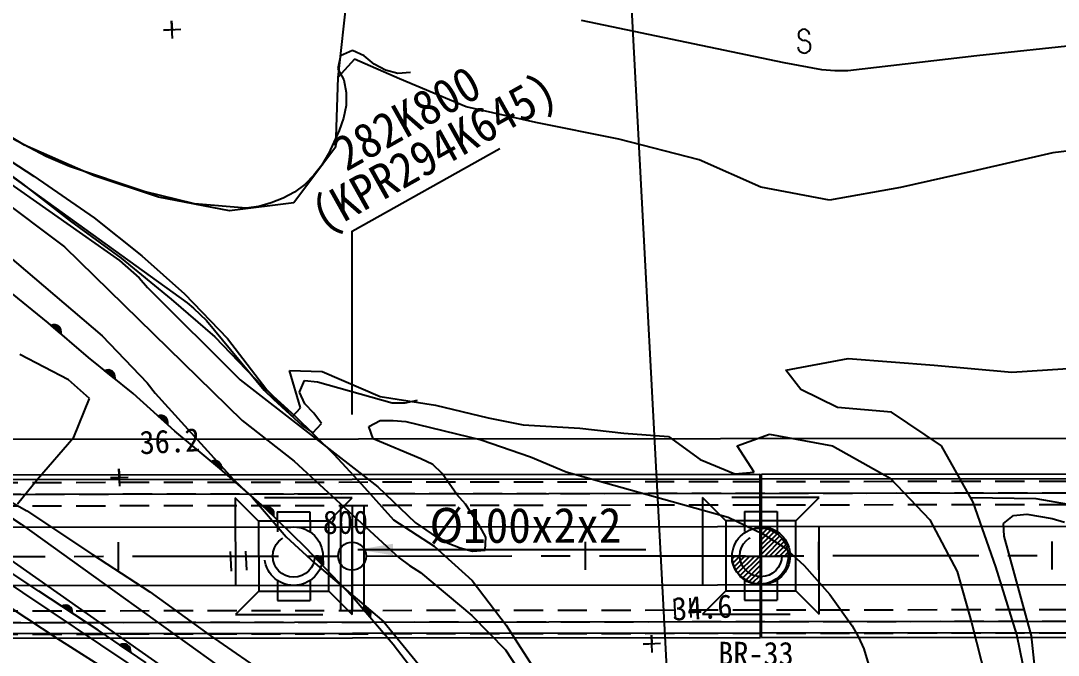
# Model space of a CAD drawing. Header units: millimetres. Extents: x 13158 to 13954, y 1103 to 1807.
# Drawn here: x 13513.9 to 13602.7, y 1467.2 to 1521.5 of the extents above; entities that cross this region are included whole.
import ezdxf
from ezdxf.enums import TextEntityAlignment as Align
from ezdxf.xclip import XClip

# ---------------------------------------------------------------- set-up
doc = ezdxf.new("R2010")
doc.units = ezdxf.units.MM
doc.header["$LTSCALE"] = 10
doc.header["$MEASUREMENT"] = 0
doc.header["$XCLIPFRAME"] = 2
for name, pattern in [('CENTER', [2, 1.25, -0.25, 0.25, -0.25]), ('DASHED2', [0.375, 0.25, -0.125]), ('HIDDEN', [0.375, 0.25, -0.125])]:
    doc.linetypes.add(name, pattern=pattern)
for name, color, linetype in [('TN-CABL', 4, 'Continuous'), ('TZ-BASE', 253, 'Continuous'), ('TZ-CABL', 4, 'Continuous')]:
    doc.layers.add(name, color=color, linetype=linetype)
doc.styles.add('GR', font='GulimChe.ttf')
doc.styles.get("Standard").update_dxf_attribs({"font": 'GulimChe.ttf'})
doc.linetypes.add('ZIGZAG', pattern='A,0.0001,-0.2,[131,ltypeshp.shx,S=0.2,R=0,X=-0.2,Y=0],-0.4,[131,ltypeshp.shx,S=0.2,R=180,X=0.2,Y=0],-0.2', length=0.8001)
doc.dimstyles.get("Standard").update_dxf_attribs({"dimtxt": 0.18, "dimasz": 0.18, "dimexe": 0.18, "dimexo": 0.0625, "dimgap": 0.09, "dimtad": 0, "dimtih": 1, "dimtoh": 1, "dimdec": 4, "dimzin": 0, "dimdsep": 46, "dimtxsty": 'Standard', "dimcen": 0.09, "dimadec": 0, "dimazin": 0, "dimtfac": 1, "dimtdec": 4, "dimtofl": 0, "dimtmove": 0, "dimatfit": 3, "dimfxl": 0, "dimtolj": 1, "dimtzin": 0, "dimarcsym": 0})

# ---------------------------------------------------------------- blocks, each defined once
blk = doc.blocks.new('JD-DGDHG')
at = {"layer": 'TZ-BASE'}
for p, q in [((319.221, 135.954), (337.8, -213.906)), ((299.916, 51.65, 33.252), (298.786, 41.261, 33.252)), ((283.829, 45.327, 33.583), (285.327, 45.406, 33.583)), ((284.578, 45.366, 33.583), (283.829, 45.327, 33.583)), ((284.618, 44.617, 33.583), (284.538, 46.115, 33.583)), ((284.538, 46.115, 33.583), (284.578, 45.366, 33.583)), ((337.01, 42.516, 34), (319.667, 46.156, 34)), ((300.022, 43.6, 33), (299.014, 43.119, 33)), ((301.029, 43.128, 33), (300.022, 43.6, 33)), ((363.533, 44.203, 34), (353.539, 43.143, 34)), ((299.014, 43.119, 33), (298.772, 42.028, 33)), ((300.217, 42.852, 33.78), (298.786, 41.261, 33.78)), ((304.073, 41.163, 33.78), (300.217, 42.852, 33.78)), ((301.879, 42.418, 33), (301.029, 43.128, 33)), ((353.539, 43.143, 34), (342.472, 41.852, 34)), ((298.772, 42.028, 33), (299.285, 41.06, 33)), ((302.853, 41.905, 33), (301.879, 42.418, 33)), ((303.912, 41.621, 33), (302.853, 41.905, 33)), ((340.264, 41.932, 34), (337.01, 42.516, 34)), ((341.375, 41.837, 34), (340.264, 41.932, 34)), ((342.472, 41.852, 34), (341.375, 41.837, 34)), ((298.786, 41.261, 33.78), (298.581, 35.301, 33.78)), ((299.285, 41.06, 33), (299.48, 39.983, 33)), ((305.001, 41.708, 33), (303.912, 41.621, 33)), ((309.768, 38.768, 33.78), (304.073, 41.163, 33.78)), ((299.48, 39.983, 33), (299.495, 38.885, 33)), ((271.922, 35.467, 33.78), (267.24, 38.307, 33.78)), ((299.495, 38.885, 33), (299.252, 37.796, 33)), ((315.747, 37.43, 33.78), (309.768, 38.768, 33.78)), ((264.198, 37.564, 33), (285.876, 21.951, 33)), ((299.252, 37.796, 33), (298.896, 36.729, 33)), ((322.87, 36.002, 33.78), (315.747, 37.43, 33.78)), ((273.79, 34.506, 33), (269.893, 36.556, 33)), ((298.896, 36.729, 33), (297.987, 34.72, 33)), ((267.678, 36.049, 32.215), (272.736, 32.811, 32.215)), ((329.743, 34.216, 33.78), (322.87, 36.002, 33.78)), ((366.596, 35.609, 33.78), (360.052, 34.83, 33.78)), ((267.742, 35.079, 32.688), (271.774, 32.164, 32.688)), ((277.899, 32.847, 33.78), (271.922, 35.467, 33.78)), ((298.581, 35.301, 33.78), (295.017, 30.536, 33.78)), ((297.987, 34.72, 33), (297.399, 33.774, 33)), ((360.052, 34.83, 33.78), (353.231, 33.251, 33.78)), ((265.592, 34.09, 35), (275.363, 26.769, 35)), ((267.337, 34.544, 34), (280.079, 25.581, 34)), ((275.795, 33.634, 33), (273.79, 34.506, 33)), ((335.027, 31.884, 33.78), (329.743, 34.216, 33.78)), ((282.193, 31.501, 33), (275.795, 33.634, 33)), ((297.399, 33.774, 33), (296.729, 32.892, 33)), ((353.231, 33.251, 33.78), (346.978, 31.845, 33.78)), ((271.774, 32.164, 32.688), (275.873, 28.965, 32.688)), ((272.736, 32.811, 32.215), (277.903, 29.256, 32.215)), ((283.42, 31.017, 33.78), (277.899, 32.847, 33.78)), ((295.939, 32.106, 33), (295.059, 31.457, 33)), ((296.729, 32.892, 33), (295.939, 32.106, 33)), ((220.611, 31.336, 39), (290.238, -15.225, 39)), ((264.175, 31.401, 36), (278.573, 19.144, 36)), ((286.49, 30.449, 33), (282.193, 31.501, 33)), ((295.059, 31.457, 33), (294.092, 30.945, 33)), ((340.909, 30.755, 33.78), (335.027, 31.884, 33.78)), ((346.978, 31.845, 33.78), (340.909, 30.755, 33.78)), ((289.49, 29.836, 33.78), (283.42, 31.017, 33.78)), ((290.929, 30.073, 33), (286.49, 30.449, 33)), ((295.017, 30.536, 33.78), (289.49, 29.836, 33.78)), ((292.011, 30.232, 33), (290.929, 30.073, 33)), ((293.075, 30.536, 33), (292.011, 30.232, 33)), ((294.092, 30.945, 33), (293.075, 30.536, 33)), ((275.873, 28.965, 32.688), (280.228, 25.793, 32.688)), ((277.903, 29.256, 32.215), (281.975, 25.98, 32.215)), ((275.363, 26.769, 35), (290.571, 11.893, 35)), ((280.228, 25.793, 32.688), (284.51, 22.284, 32.688)), ((281.975, 25.98, 32.215), (285.642, 22.731, 32.215)), ((280.079, 25.581, 34), (281.746, 24.121, 34)), ((281.746, 24.121, 34), (282.464, 23.286, 34)), ((282.464, 23.286, 34), (290.399, 15.355, 34)), ((273.967, 20.247, 35.656), (270.454, 23.11, 35.656)), ((284.51, 22.284, 32.688), (288.248, 19.044, 32.688)), ((285.642, 22.731, 32.215), (289.337, 18.898, 32.215)), ((285.876, 21.951, 33), (286.417, 21.516, 33)), ((286.417, 21.516, 33), (287.512, 20.451, 33)), ((287.512, 20.451, 33), (292.475, 14.491, 33)), ((277.419, 17.267, 35.656), (273.967, 20.247, 35.656)), ((275.048, 19.313, 35.656), (274.23, 20.019, 35.656)), ((274.668, 20.054, 35.656), (274.236, 20.022, 35.656)), ((274.282, 20.042, 35.656), (274.288, 19.969, 35.656)), ((274.827, 19.975, 35.656), (274.323, 19.938, 35.656)), ((274.371, 20.068, 35.656), (274.384, 19.886, 35.656)), ((274.922, 19.892, 35.656), (274.42, 19.855, 35.656)), ((274.46, 20.08, 35.656), (274.48, 19.803, 35.656)), ((274.987, 19.806, 35.656), (274.516, 19.772, 35.656)), ((274.55, 20.078, 35.656), (274.577, 19.72, 35.656)), ((275.032, 19.72, 35.656), (274.613, 19.689, 35.656)), ((274.642, 20.061, 35.656), (274.673, 19.637, 35.656)), ((275.061, 19.631, 35.656), (274.709, 19.606, 35.656)), ((274.734, 20.028, 35.656), (274.769, 19.553, 35.656)), ((274.829, 19.974, 35.656), (274.866, 19.47, 35.656)), ((274.925, 19.889, 35.656), (274.962, 19.387, 35.656)), ((275.027, 19.732, 35.656), (275.056, 19.34, 35.656)), ((275.075, 19.542, 35.656), (274.805, 19.522, 35.656)), ((275.075, 19.452, 35.656), (274.902, 19.439, 35.656)), ((275.061, 19.361, 35.656), (274.998, 19.356, 35.656)), ((278.573, 19.144, 36), (282.438, 15.112, 36)), ((288.248, 19.044, 32.688), (292.278, 14.847, 32.688)), ((289.337, 18.898, 32.215), (292.692, 14.515, 32.215)), ((275.702, 15.374, 36.748), (271.535, 17.54, 36.748)), ((281.25, 14.183, 35.656), (277.419, 17.267, 35.656)), ((337.173, 16.186, 35.492), (342.519, 17.195, 35.492)), ((342.519, 17.195, 35.492), (349.874, 16.637, 35.492)), ((279.652, 15.469, 35.656), (278.811, 16.146, 35.656)), ((279.247, 16.196, 35.656), (278.817, 16.149, 35.656)), ((278.863, 16.171, 35.656), (278.87, 16.098, 35.656)), ((279.409, 16.123, 35.656), (278.907, 16.068, 35.656)), ((278.95, 16.2, 35.656), (278.97, 16.018, 35.656)), ((279.507, 16.043, 35.656), (279.007, 15.989, 35.656)), ((279.039, 16.215, 35.656), (279.069, 15.938, 35.656)), ((279.129, 16.216, 35.656), (279.168, 15.859, 35.656)), ((279.221, 16.202, 35.656), (279.267, 15.779, 35.656)), ((279.315, 16.172, 35.656), (279.366, 15.699, 35.656)), ((279.411, 16.121, 35.656), (279.465, 15.619, 35.656)), ((279.51, 16.039, 35.656), (279.565, 15.539, 35.656)), ((295.579, 12.974, 32.215), (294.632, 16.164, 32.215)), ((294.632, 16.164, 32.215), (297.426, 16.078, 32.215)), ((297.426, 16.078, 32.215), (302.397, 13.93, 32.215)), ((338.46, 14.536, 35.492), (337.173, 16.186, 35.492)), ((349.874, 16.637, 35.492), (356.538, 16.036, 35.492)), ((356.538, 16.036, 35.492), (363.45, 16.49, 35.492)), ((248.77, 15.363, 38), (298.14, -19.314, 38)), ((277.495, 13.782, 36.748), (275.702, 15.374, 36.748)), ((279.575, 15.959, 35.656), (279.106, 15.909, 35.656)), ((279.623, 15.874, 35.656), (279.205, 15.829, 35.656)), ((279.655, 15.787, 35.656), (279.304, 15.749, 35.656)), ((279.672, 15.698, 35.656), (279.403, 15.669, 35.656)), ((279.675, 15.608, 35.656), (279.502, 15.589, 35.656)), ((279.664, 15.516, 35.656), (279.601, 15.51, 35.656)), ((279.618, 15.886, 35.656), (279.66, 15.496, 35.656)), ((290.399, 15.355, 34), (302.209, 6.213, 34)), ((295.5, 14.321, 33), (295.936, 15.322, 33)), ((295.936, 15.322, 33), (297.05, 15.192, 33)), ((297.05, 15.192, 33), (303.447, 13.389, 33)), ((282.438, 15.112, 36), (283.124, 14.236, 36)), ((283.124, 14.236, 36), (289.827, 6.825, 36)), ((292.278, 14.847, 32.688), (295.099, 12.271, 32.688)), ((292.475, 14.491, 33), (293.261, 13.7, 33)), ((292.692, 14.515, 32.215), (294.893, 12.237, 32.215)), ((295.944, 13.308, 33), (295.5, 14.321, 33)), ((341.603, 12.988, 35.492), (338.46, 14.536, 35.492)), ((276.151, 10.441, 36.748), (277.495, 13.782, 36.748)), ((284.804, 10.958, 35.656), (281.25, 14.183, 35.656)), ((293.261, 13.7, 33), (295.715, 11.45, 33)), ((302.397, 13.93, 32.215), (307.135, 13.184, 32.215)), ((303.447, 13.389, 33), (304.545, 13.404, 33)), ((304.545, 13.404, 33), (305.618, 13.635, 33)), ((294.893, 12.237, 32.215), (295.579, 12.974, 32.215)), ((296.73, 12.517, 33), (295.944, 13.308, 33)), ((297.379, 11.639, 33), (296.73, 12.517, 33)), ((307.135, 13.184, 32.215), (311.653, 12.12, 32.215)), ((346.228, 12.595, 35.492), (341.603, 12.988, 35.492)), ((350.513, 9.71, 35.492), (346.228, 12.595, 35.492)), ((284.175, 11.529, 35.656), (283.375, 12.255, 35.656)), ((283.813, 12.278, 35.656), (283.381, 12.257, 35.656)), ((283.428, 12.276, 35.656), (283.431, 12.203, 35.656)), ((283.971, 12.196, 35.656), (283.466, 12.172, 35.656)), ((283.517, 12.3, 35.656), (283.526, 12.118, 35.656)), ((284.064, 12.11, 35.656), (283.561, 12.086, 35.656)), ((283.606, 12.31, 35.656), (283.62, 12.032, 35.656)), ((284.127, 12.023, 35.656), (283.655, 12, 35.656)), ((283.697, 12.305, 35.656), (283.714, 11.947, 35.656)), ((284.17, 11.935, 35.656), (283.749, 11.915, 35.656)), ((283.788, 12.287, 35.656), (283.808, 11.861, 35.656)), ((284.196, 11.846, 35.656), (283.843, 11.829, 35.656)), ((283.88, 12.251, 35.656), (283.903, 11.776, 35.656)), ((284.208, 11.757, 35.656), (283.938, 11.744, 35.656)), ((283.972, 12.195, 35.656), (283.997, 11.69, 35.656)), ((284.206, 11.667, 35.656), (284.032, 11.658, 35.656)), ((284.067, 12.107, 35.656), (284.091, 11.605, 35.656)), ((284.189, 11.576, 35.656), (284.126, 11.573, 35.656)), ((284.165, 11.948, 35.656), (284.184, 11.556, 35.656)), ((290.571, 11.893, 35), (295.035, 8.405, 35)), ((295.099, 12.271, 32.688), (298.439, 8.985, 32.688)), ((296.63, 10.821, 33), (297.379, 11.639, 33)), ((301.442, 11.367, 34), (302.409, 11.879, 34)), ((302.409, 11.879, 34), (303.507, 11.894, 34)), ((303.507, 11.894, 34), (304.617, 11.8, 34)), ((304.617, 11.8, 34), (311.062, 10.221, 34)), ((311.653, 12.12, 32.215), (314.654, 11.509, 32.215)), ((288.682, 7.77, 35.656), (284.804, 10.958, 35.656)), ((295.715, 11.45, 33), (296.63, 10.821, 33)), ((301.817, 10.309, 34), (301.442, 11.367, 34)), ((314.654, 11.509, 32.215), (319.524, 11.217, 32.215)), ((319.524, 11.217, 32.215), (323.272, 10.8, 32.215)), ((323.272, 10.8, 32.215), (327.118, 10.502, 32.215)), ((332.998, 9.703, 32.215), (335.778, 10.715, 32.215)), ((335.778, 10.715, 32.215), (341.168, 9.713, 32.215)), ((273.039, 6.864, 36.748), (276.151, 10.441, 36.748)), ((305.895, 8.61, 34), (301.817, 10.309, 34)), ((311.062, 10.221, 34), (315.295, 8.76, 34)), ((327.118, 10.502, 32.215), (329.832, 8.538, 32.215)), ((298.439, 8.985, 32.688), (300.817, 6.433, 32.688)), ((334.463, 7.45, 32.215), (332.998, 9.703, 32.215)), ((341.168, 9.713, 32.215), (346.1, 6.938, 32.215)), ((353.222, 4.887, 35.492), (350.513, 9.71, 35.492)), ((288.783, 7.688, 35.656), (287.949, 8.374, 35.656)), ((288.385, 8.419, 35.656), (287.955, 8.377, 35.656)), ((288.001, 8.398, 35.656), (288.008, 8.325, 35.656)), ((288.547, 8.344, 35.656), (288.044, 8.295, 35.656)), ((288.088, 8.426, 35.656), (288.106, 8.244, 35.656)), ((288.644, 8.263, 35.656), (288.143, 8.214, 35.656)), ((288.177, 8.44, 35.656), (288.204, 8.164, 35.656)), ((288.711, 8.179, 35.656), (288.241, 8.133, 35.656)), ((288.268, 8.44, 35.656), (288.303, 8.083, 35.656)), ((288.758, 8.094, 35.656), (288.339, 8.053, 35.656)), ((288.36, 8.426, 35.656), (288.401, 8.002, 35.656)), ((288.789, 8.006, 35.656), (288.438, 7.972, 35.656)), ((288.453, 8.395, 35.656), (288.499, 7.921, 35.656)), ((288.549, 8.343, 35.656), (288.598, 7.84, 35.656)), ((288.647, 8.26, 35.656), (288.696, 7.759, 35.656)), ((288.753, 8.106, 35.656), (288.791, 7.715, 35.656)), ((295.035, 8.405, 35), (304.036, 0.117, 35)), ((306.905, 8.101, 34), (305.895, 8.61, 34)), ((307.723, 7.351, 34), (306.905, 8.101, 34)), ((315.295, 8.76, 34), (318.334, 7.491, 34)), ((329.832, 8.538, 32.215), (332.794, 7.299, 32.215)), ((165.842, 7.145), (300.013, 7.263)), ((264.166, 7.874, 37), (271.644, 3.005, 37)), ((280.099, 6.252, 36.168), (280.019, 7.75, 36.168)), ((280.019, 7.75, 36.168), (280.059, 7.001, 36.168)), ((288.805, 7.917, 35.656), (288.536, 7.891, 35.656)), ((288.807, 7.827, 35.656), (288.634, 7.81, 35.656)), ((292.465, 4.461, 35.656), (288.682, 7.77, 35.656)), ((288.795, 7.736, 35.656), (288.733, 7.729, 35.656)), ((300.013, 7.263), (334.974, 7.294)), ((300.013, 7.263), (334.942, 7.294)), ((308.989, 5.553, 34), (307.723, 7.351, 34)), ((318.334, 7.491, 34), (332.223, 3.606, 34)), ((332.794, 7.299, 32.215), (334.463, 7.45, 32.215)), ((334.986, -6.705), (334.974, 7.294)), ((335.074, 7.294), (414.974, 7.365)), ((335.086, -6.705), (335.074, 7.294)), ((255.042, 6.824), (300.013, 6.863)), ((255.074, 6.824), (300.013, 6.863)), ((267.075, 7.007, 35.128), (272.128, 4.135, 35.128)), ((271.339, 4.729, 36.748), (273.039, 6.864, 36.748)), ((279.31, 6.961, 36.168), (280.808, 7.04, 36.168)), ((280.059, 7.001, 36.168), (279.31, 6.961, 36.168)), ((289.827, 6.825, 36), (291.467, 5.288, 36)), ((300.013, 6.863), (334.974, 6.894)), ((300.013, 6.863), (334.942, 6.894)), ((300.817, 6.433, 32.688), (303.546, 3.371, 32.688)), ((335.074, 6.894), (414.974, 6.965)), ((346.1, 6.938, 32.215), (349.509, 3.367, 32.215)), ((302.209, 6.213, 34), (305.416, 3.132, 34)), ((309.707, 4.718, 34), (308.989, 5.553, 34)), ((291.467, 5.288, 36), (294.341, 1.913, 36)), ((296.048, 0.982, 35.656), (292.465, 4.461, 35.656)), ((292.922, 4.453, 35.656), (292.49, 4.447, 35.656)), ((292.537, 4.464, 35.656), (292.538, 4.391, 35.656)), ((292.626, 4.485, 35.656), (292.629, 4.302, 35.656)), ((292.716, 4.492, 35.656), (292.72, 4.214, 35.656)), ((292.806, 4.484, 35.656), (292.812, 4.125, 35.656)), ((292.897, 4.462, 35.656), (292.903, 4.036, 35.656)), ((310.946, 2.843, 34), (309.707, 4.718, 34)), ((353.004, 5.275, 33.544), (358.573, 5.2, 33.544)), ((355.168, -0.646, 35.492), (353.222, 4.887, 35.492)), ((358.573, 5.2, 33.544), (362.499, 4.509, 33.544)), ((272.128, 4.135, 35.128), (277.753, 0.411, 35.128)), ((293.258, 3.692, 35.656), (292.483, 4.444, 35.656)), ((293.077, 4.365, 35.656), (292.572, 4.358, 35.656)), ((293.167, 4.277, 35.656), (292.663, 4.269, 35.656)), ((293.227, 4.188, 35.656), (292.754, 4.181, 35.656)), ((293.267, 4.098, 35.656), (292.846, 4.092, 35.656)), ((293.29, 4.009, 35.656), (292.937, 4.003, 35.656)), ((292.987, 4.424, 35.656), (292.994, 3.948, 35.656)), ((293.299, 3.919, 35.656), (293.028, 3.915, 35.656)), ((293.078, 4.364, 35.656), (293.086, 3.859, 35.656)), ((293.294, 3.829, 35.656), (293.12, 3.826, 35.656)), ((293.17, 4.273, 35.656), (293.177, 3.77, 35.656)), ((293.274, 3.738, 35.656), (293.211, 3.737, 35.656)), ((293.262, 4.111, 35.656), (293.268, 3.718, 35.656)), ((332.223, 3.606, 34), (335.206, 2.185, 34)), ((355.812, 3.055, 34), (356.687, 3.741, 34)), ((356.687, 3.741, 34), (357.809, 3.867, 34)), ((357.809, 3.867, 34), (359.977, 3.491, 34)), ((109.92, 2.596), (299.967, 2.763)), ((271.644, 3.005, 37), (297.895, -15.86, 37)), ((299.967, 2.763), (499.959, 2.94)), ((303.546, 3.371, 32.688), (307.024, 1.126, 32.688)), ((305.416, 3.132, 34), (307.244, 1.873, 34)), ((311.459, 1.875, 34), (310.946, 2.843, 34)), ((334.967, 2.67), (334.972, -2.13)), ((349.509, 3.367, 32.215), (351.843, -1.059, 32.215)), ((355.862, 1.961, 34), (355.812, 3.055, 34)), ((359.977, 3.491, 34), (361.038, 3.171, 34)), ((294.341, 1.913, 36), (296.795, -0.337, 36)), ((307.244, 1.873, 34), (308.219, 1.361, 34)), ((311.401, 0.769, 34), (311.459, 1.875, 34)), ((334.967, 2.429), (335.196, 2.659)), ((334.967, 2.005), (335.558, 2.596)), ((334.968, 1.58), (335.877, 2.491)), ((334.968, 1.156), (336.162, 2.352)), ((334.969, 0.732), (336.417, 2.184)), ((334.969, 0.308), (336.645, 1.987)), ((335.206, 2.185, 34), (337.066, 0.966, 34)), ((358.221, -6.565, 34), (355.862, 1.961, 34)), ((279.999, -0.953), (279.997, 1.447)), ((300.001, -3.187, 35.656), (296.048, 0.982, 35.656)), ((307.024, 1.126, 32.688), (310.292, -1.837, 32.688)), ((308.219, 1.361, 34), (309.253, 0.965, 34)), ((309.253, 0.965, 34), (310.312, 0.682, 34)), ((319.999, -0.918), (319.997, 1.482)), ((335.356, 0.27), (336.847, 1.764)), ((335.78, 0.271), (337.021, 1.514)), ((336.204, 0.271), (337.166, 1.235)), ((336.628, 0.271), (337.278, 0.923)), ((337.066, 0.966, 34), (338.738, -0.529, 34)), ((339.999, -0.9), (339.997, 1.5)), ((359.999, -0.883), (359.997, 1.517)), ((273.164, -2.747, 38.386), (268.171, 0.571, 38.386)), ((277.753, 0.411, 35.128), (282.662, -2.807, 35.128)), ((289.658, -1.021, 36.438), (289.569, 0.65, 36.438)), ((290.879, 0.697, 36.438), (290.967, -0.952, 36.438)), ((297.5, -0.549, 35.656), (296.757, 0.235, 35.656)), ((297.196, 0.226, 35.656), (296.764, 0.237, 35.656)), ((296.811, 0.252, 35.656), (296.809, 0.179, 35.656)), ((297.347, 0.132, 35.656), (296.842, 0.145, 35.656)), ((296.902, 0.27, 35.656), (296.897, 0.087, 35.656)), ((297.433, 0.039, 35.656), (296.93, 0.053, 35.656)), ((296.992, 0.272, 35.656), (296.985, -0.005, 35.656)), ((297.082, 0.261, 35.656), (297.072, -0.098, 35.656)), ((297.171, 0.236, 35.656), (297.16, -0.19, 35.656)), ((297.26, 0.193, 35.656), (297.247, -0.282, 35.656)), ((297.348, 0.13, 35.656), (297.335, -0.375, 35.656)), ((297.436, 0.036, 35.656), (297.422, -0.467, 35.656)), ((304.036, 0.117, 35), (304.918, -0.553, 35)), ((310.312, 0.682, 34), (311.401, 0.769, 34)), ((332.569, 0.267), (337.369, 0.272)), ((332.58, 0.037), (332.81, 0.268)), ((332.644, -0.324), (333.234, 0.268)), ((332.749, -0.643), (333.659, 0.268)), ((332.889, -0.927), (334.083, 0.269)), ((333.058, -1.182), (334.507, 0.269)), ((333.255, -1.41), (334.931, 0.27)), ((337.053, 0.272), (337.35, 0.57)), ((296.795, -0.337, 36), (302.717, -5.382, 36)), ((297.49, -0.052, 35.656), (297.017, -0.04, 35.656)), ((297.525, -0.143, 35.656), (297.105, -0.132, 35.656)), ((297.545, -0.234, 35.656), (297.192, -0.224, 35.656)), ((297.55, -0.324, 35.656), (297.28, -0.317, 35.656)), ((297.541, -0.414, 35.656), (297.368, -0.409, 35.656)), ((297.518, -0.503, 35.656), (297.455, -0.501, 35.656)), ((297.521, -0.13, 35.656), (297.511, -0.523, 35.656)), ((304.918, -0.553, 35), (305.864, -1.141, 35)), ((333.478, -1.611), (334.969, -0.117)), ((333.729, -1.785), (334.97, -0.541)), ((338.738, -0.529, 34), (340.928, -3.03, 34)), ((356.963, -6.452, 35.492), (355.168, -0.646, 35.492)), ((305.864, -1.141, 35), (310.266, -4.835, 35)), ((334.008, -1.929), (334.97, -0.965)), ((334.321, -2.041), (334.971, -1.39)), ((351.843, -1.059, 32.215), (353.072, -5.427, 32.215)), ((111.074, -2.403), (299.969, -2.237)), ((299.971, -2.237), (499.963, -2.06)), ((310.292, -1.837, 32.688), (313.215, -5.647, 32.688)), ((334.674, -2.112), (334.971, -1.814)), ((274.722, -6.785, 39.734), (269.499, -3.382, 39.734)), ((278.234, -6.094, 38.386), (273.164, -2.747, 38.386)), ((282.662, -2.807, 35.128), (287.849, -6.543, 35.128)), ((303.509, -7.297, 35.656), (300.001, -3.187, 35.656)), ((327.713, -5.062, 34.545), (327.624, -3.391, 34.545)), ((328.934, -3.344, 34.545), (329.022, -4.992, 34.545)), ((340.928, -3.03, 34), (342.843, -5.708, 34)), ((276.019, -4.632, 38.386), (275.118, -4.037, 38.386)), ((275.548, -3.946, 38.386), (275.124, -4.033, 38.386)), ((275.167, -4.007, 38.386), (275.182, -4.079, 38.386)), ((275.716, -4.004, 38.386), (275.221, -4.105, 38.386)), ((275.251, -3.97, 38.386), (275.288, -4.149, 38.386)), ((275.821, -4.074, 38.386), (275.327, -4.175, 38.386)), ((275.338, -3.947, 38.386), (275.394, -4.219, 38.386)), ((275.428, -3.937, 38.386), (275.5, -4.289, 38.386)), ((275.897, -4.15, 38.386), (275.434, -4.245, 38.386)), ((275.521, -3.942, 38.386), (275.607, -4.359, 38.386)), ((275.952, -4.231, 38.386), (275.54, -4.315, 38.386)), ((275.617, -3.963, 38.386), (275.713, -4.429, 38.386)), ((275.992, -4.315, 38.386), (275.646, -4.385, 38.386)), ((275.718, -4.005, 38.386), (275.819, -4.5, 38.386)), ((276.017, -4.401, 38.386), (275.752, -4.456, 38.386)), ((275.824, -4.077, 38.386), (275.925, -4.57, 38.386)), ((275.945, -4.219, 38.386), (276.024, -4.604, 38.386)), ((301.537, -4.986, 35.656), (300.836, -4.164, 35.656)), ((301.274, -4.196, 35.656), (300.843, -4.162, 35.656)), ((300.891, -4.15, 35.656), (300.885, -4.222, 35.656)), ((301.42, -4.298, 35.656), (300.916, -4.258, 35.656)), ((300.982, -4.137, 35.656), (300.968, -4.319, 35.656)), ((301.501, -4.395, 35.656), (300.999, -4.355, 35.656)), ((301.073, -4.139, 35.656), (301.051, -4.416, 35.656)), ((301.162, -4.155, 35.656), (301.133, -4.513, 35.656)), ((301.25, -4.185, 35.656), (301.216, -4.61, 35.656)), ((301.336, -4.232, 35.656), (301.299, -4.706, 35.656)), ((301.421, -4.3, 35.656), (301.381, -4.803, 35.656)), ((301.503, -4.399, 35.656), (301.464, -4.9, 35.656)), ((276.029, -4.491, 38.386), (275.859, -4.526, 38.386)), ((276.027, -4.583, 38.386), (275.965, -4.596, 38.386)), ((301.553, -4.489, 35.656), (301.082, -4.452, 35.656)), ((301.584, -4.582, 35.656), (301.164, -4.549, 35.656)), ((301.599, -4.674, 35.656), (301.247, -4.646, 35.656)), ((301.599, -4.764, 35.656), (301.329, -4.743, 35.656)), ((301.585, -4.853, 35.656), (301.412, -4.839, 35.656)), ((301.558, -4.941, 35.656), (301.495, -4.936, 35.656)), ((301.58, -4.569, 35.656), (301.549, -4.96, 35.656)), ((310.266, -4.835, 35), (313.147, -7.768, 35)), ((282.362, -8.887, 38.386), (278.234, -6.094, 38.386)), ((302.717, -5.382, 36), (308.37, -12.254, 36)), ((313.215, -5.647, 32.688), (315.713, -9.578, 32.688)), ((342.843, -5.708, 34), (343.392, -6.671, 34)), ((353.072, -5.427, 32.215), (354.468, -10.949, 32.215)), ((255.054, -6.376), (300.025, -6.336)), ((255.054, -6.776), (300.025, -6.736)), ((255.086, -6.376), (300.025, -6.336)), ((255.086, -6.776), (300.025, -6.736)), ((279.501, -9.835, 39.734), (274.722, -6.785, 39.734)), ((287.849, -6.543, 35.128), (293.137, -10.194, 35.128)), ((300.025, -6.336), (334.986, -6.305)), ((300.025, -6.336), (334.954, -6.305)), ((300.025, -6.736), (334.986, -6.705)), ((300.025, -6.736), (334.954, -6.705)), ((325.725, -7.999, 34.566), (325.645, -6.501, 34.566)), ((325.645, -6.501, 34.566), (325.685, -7.25, 34.566)), ((335.086, -6.305), (414.986, -6.235)), ((335.086, -6.705), (414.986, -6.635)), ((343.392, -6.671, 34), (343.836, -7.684, 34)), ((358.459, -13.831, 35.492), (356.963, -6.452, 35.492)), ((360.106, -24.161, 34), (358.221, -6.565, 34)), ((281.006, -7.969, 38.386), (280.111, -7.364, 38.386)), ((280.542, -7.278, 38.386), (280.117, -7.36, 38.386)), ((280.161, -7.335, 38.386), (280.174, -7.406, 38.386)), ((280.709, -7.337, 38.386), (280.214, -7.433, 38.386)), ((280.245, -7.299, 38.386), (280.28, -7.478, 38.386)), ((280.814, -7.409, 38.386), (280.319, -7.504, 38.386)), ((280.333, -7.276, 38.386), (280.385, -7.549, 38.386)), ((280.423, -7.268, 38.386), (280.491, -7.62, 38.386)), ((280.888, -7.486, 38.386), (280.424, -7.576, 38.386)), ((280.515, -7.274, 38.386), (280.596, -7.692, 38.386)), ((280.943, -7.567, 38.386), (280.53, -7.647, 38.386)), ((280.611, -7.296, 38.386), (280.701, -7.763, 38.386)), ((280.982, -7.652, 38.386), (280.635, -7.718, 38.386)), ((280.711, -7.339, 38.386), (280.807, -7.834, 38.386)), ((281.006, -7.739, 38.386), (280.741, -7.79, 38.386)), ((280.817, -7.412, 38.386), (280.912, -7.906, 38.386)), ((281.017, -7.828, 38.386), (280.846, -7.861, 38.386)), ((280.936, -7.556, 38.386), (281.011, -7.941, 38.386)), ((281.013, -7.92, 38.386), (280.951, -7.932, 38.386)), ((306.687, -11.407, 35.656), (303.509, -7.297, 35.656)), ((313.147, -7.768, 35), (314.654, -10.087, 35)), ((324.936, -7.29, 34.566), (326.434, -7.21, 34.566)), ((325.685, -7.25, 34.566), (324.936, -7.29, 34.566)), ((343.836, -7.684, 34), (345.464, -12.996, 34))]:
    blk.add_line(p, q, dxfattribs=at)
at = {"layer": 'TZ-BASE', "ltscale": 10}
blk.add_line((231.361, 10.246), (619.969, 10.597), dxfattribs=at)
at = {"layer": 'TZ-BASE', "linetype": 'DASHED2', "ltscale": 3}
for p, q in [((299.993, 5.263), (289.994, 5.255)), ((291.995, 3.256), (289.994, 5.255)), ((289.994, 5.255), (290.003, -4.745)), ((297.995, 3.262), (299.993, 5.263)), ((300.002, -4.736), (299.993, 5.263)), ((340.025, 5.299), (330.026, 5.29)), ((332.027, 3.292), (330.026, 5.29)), ((330.026, 5.29), (330.034, -4.71)), ((338.027, 3.297), (340.025, 5.299)), ((340.034, -4.701), (340.025, 5.299)), ((293.595, 4.058), (296.394, 4.06)), ((296.394, 4.06), (296.396, 2.332)), ((333.627, 4.093), (336.426, 4.096)), ((333.627, 4.093), (333.628, 2.364)), ((336.426, 4.096), (336.428, 2.367)), ((297.995, 3.262), (291.995, 3.256)), ((291.995, 3.256), (292.001, -2.743)), ((298, -2.738), (297.995, 3.262)), ((338.027, 3.297), (332.027, 3.292)), ((332.027, 3.292), (332.033, -2.708)), ((338.032, -2.703), (338.027, 3.297)), ((333.632, -1.778), (333.633, -3.507)), ((336.432, -1.775), (336.433, -3.504)), ((293.6, -1.813), (293.601, -3.542)), ((296.4, -1.811), (296.401, -3.539)), ((292.001, -2.743), (290.003, -4.745)), ((292.001, -2.743), (298, -2.738)), ((293.601, -3.542), (296.401, -3.539)), ((298, -2.738), (300.002, -4.736)), ((329.51, -3.344), (329.597, -4.993)), ((332.033, -2.708), (330.034, -4.71)), ((332.033, -2.708), (338.032, -2.703)), ((333.633, -3.507), (336.433, -3.504)), ((338.032, -2.703), (340.034, -4.701)), ((290.003, -4.745), (300.002, -4.736)), ((330.034, -4.71), (340.034, -4.701))]:
    blk.add_line(p, q, dxfattribs=at)
at = {"layer": 'TZ-BASE', "linetype": 'DASHED2'}
blk.add_line((293.595, 4.058), (293.596, 2.329), dxfattribs=at)
at = {"layer": 'TZ-BASE', "linetype": 'CENTER'}
blk.add_lwpolyline([(-0.002, 0), (101.198, 0.089), (301.198, 0.266), (501.798, 0.442), (699.998, 0.617)], dxfattribs=at)
at = {"layer": 'TZ-BASE', "linetype": 'DASHED2', "ltscale": 3}
for centre, radius in [((294.998, 0.259), 2.5), ((335.03, 0.295), 2.5), ((294.998, 0.259), 1.8), ((335.03, 0.295), 1.8)]:
    blk.add_circle(centre, radius, dxfattribs=at)
at = {"layer": 'TZ-BASE'}
for centre, radius in [((334.969, 0.27), 2.4), ((299.998, 0.264), 1.2)]:
    blk.add_circle(centre, radius, dxfattribs=at)
for centre, radius, start, end in [((338.717, 44.928, 34.545), 0.475, 1.74457, 273.03981), ((338.749, 43.911, 34.545), 0.543, 183.03981, 90.65382), ((274.492, 19.496, 35.656), 0.585, 341.82067, 116.58094), ((279.091, 15.632, 35.656), 0.585, 343.78467, 118.54494), ((283.624, 11.725, 35.656), 0.585, 340.39367, 115.15394), ((288.223, 7.857, 35.656), 0.585, 343.20367, 117.96394), ((292.714, 3.907, 35.656), 0.585, 338.46267, 113.22294), ((296.965, -0.312, 35.656), 0.585, 336.10067, 110.86094), ((301.015, -4.721, 35.656), 0.585, 333.09667, 107.85694), ((280.432, -7.853, 38.386), 0.585, 348.52967, 123.28994)]:
    blk.add_arc(centre, radius, start, end, dxfattribs=at)
blk.add_ellipse((275.445, -4.522, 38.386), major_axis=(-0.435, 0.391), ratio=1, start_param=3.685295, end_param=6.037306, dxfattribs=at)
for s, rotation, p in [('36.2', 3.03981, (281.842, 8.983, 32.887)), ('800', 0.05051, (297.493, 2.167)), ('34.6', 3.03981, (327.468, -5.266, 32.887)), ('BR-33', 359.99909, (331.371, -9.08, 37))]:
    blk.add_text(s, height=2, rotation=rotation, dxfattribs=at).set_placement(p)
blk = doc.blocks.new('JD-DFHD6DFH8')
at = {"layer": 'TZ-BASE', "flags": 128}
blk.add_lwpolyline([(299.94, 87.396), (299.94, 103.099), (312.6, 110.185)], dxfattribs=at)
at = {"layer": 'TZ-BASE', "style": 'GR'}
for s, p in [('(KPR294K645)', (297.495, 102.876)), ('282K800', (299.432, 108.179))]:
    blk.add_text(s, height=3, rotation=29.23871, dxfattribs=at).set_placement(p)
at = {"layer": 'TZ-BASE'}
blk.add_text('Ø100x2x2', height=3, rotation=0.05182, dxfattribs=at).set_placement((314.791, 77.901), align=Align.MIDDLE)
blk.add_leader([(300.44, 75.824), (325.096, 75.824)], dimstyle='Standard', override={"dimtxt": 3, "dimasz": 3, "dimexe": 2, "dimexo": 3, "dimgap": 1, "dimtad": 0, "dimtih": 0, "dimcen": 1, "dimaunit": 1, "dimadec": 8, "dimtix": 1, "dimtofl": 1, "dimtmove": 2, "dimtvp": 2}, dxfattribs=at)

msp = doc.modelspace()

# ---------------------------------------------------------------- linework, layer by layer
at = {"layer": 'TN-CABL', "linetype": 'ZIGZAG', "ltscale": 0.5}
for points in [[(13406.357, 1480.844), (13908.143, 1481.489)], [(13406.367, 1469.844), (13908.153, 1470.489)]]:
    msp.add_lwpolyline(points, dxfattribs=at)
at = {"layer": 'TZ-CABL', "linetype": 'HIDDEN'}
for points in [[(13406.102, 1481.844), (13908.395, 1482.49)], [(13406.357, 1480.844), (13908.143, 1481.489)], [(13406.105, 1479.844), (13908.398, 1480.49)], [(13406.112, 1470.844), (13908.405, 1471.49)], [(13406.367, 1469.844), (13908.153, 1470.489)], [(13406.115, 1468.844), (13908.408, 1469.49)]]:
    msp.add_lwpolyline(points, dxfattribs=at)
at = {"layer": 'TZ-CABL'}
for points in [[(13541.237, 1480.017), (13541.245, 1471.017)], [(13543.237, 1480.02), (13543.245, 1471.02)]]:
    msp.add_lwpolyline(points, dxfattribs=at)
at = {"layer": 'TZ-CABL', "linetype": 'ZIGZAG', "ltscale": 0.5}
msp.add_lwpolyline([(13542.237, 1480.019), (13542.245, 1471.019)], dxfattribs=at)

# ---------------------------------------------------------------- block references
at = {"layer": 'TZ-BASE'}
ref = msp.add_blockref('JD-DGDHG', (13242.241, 1475.407), dxfattribs=at)
XClip(ref).set_block_clipping_path([(-0.0683160481, 74.9999689185), (0.0639064394, -74.9999728055), (700.0636344835, -74.3829345312), (699.9314119962, 75.6170071928)])
msp.add_blockref('JD-DFHD6DFH8', (13242.305, 1400.407), dxfattribs=at)

doc.saveas('drawing.dxf')
